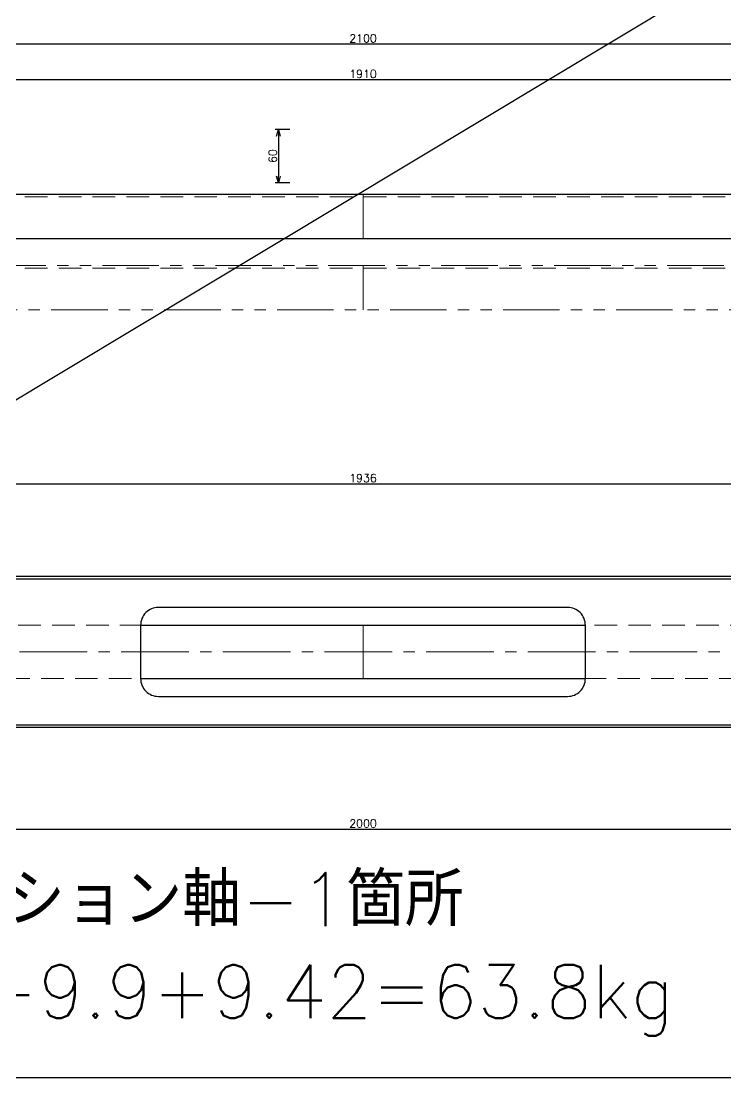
# Model space of a CAD drawing. Header units: millimetres. Extents: x -8731 to 85711, y -14522 to 31379.
# Drawn here: x 34850 to 35642, y -5854 to -4666 of the extents above; entities that cross this region are included whole.
import ezdxf

# ---------------------------------------------------------------- set-up
doc = ezdxf.new("R2010")
doc.units = ezdxf.units.MM
doc.header["$LTSCALE"] = 4
doc.header["$PDMODE"] = 99
doc.header["$PDSIZE"] = 1
for name, pattern in [('CENTER2', [28.575, 19.05, -3.175, 3.175, -3.175]), ('HIDDEN', [9.525, 6.35, -3.175]), ('PHANTOM2', [31.75, 15.875, -3.175, 3.175, -3.175, 3.175, -3.175])]:
    doc.linetypes.add(name, pattern=pattern)
for name, color, linetype, lineweight in [('04_HIDDEN', 2, 'HIDDEN', 13), ('05_CENTER', 4, 'CENTER2', 13), ('06_PHANTOM', 2, 'PHANTOM2', 13), ('08_DIM', 3, 'Continuous', 13)]:
    doc.layers.add(name, color=color, linetype=linetype, lineweight=lineweight)
doc.layers.add('10_DRAFT', color=8, linetype='Continuous', lineweight=0, plot=False)
doc.styles.add('KSS_TXT', font='txt.shx', dxfattribs={"bigfont": 'extfont2.shx'})
doc.dimstyles.new('KSS_DIM', dxfattribs={"dimscale": 3, "dimtxt": 3, "dimasz": 2.5, "dimexe": 1.25, "dimexo": 0.625, "dimtad": 1, "dimdsep": 46, "dimtxsty": 'KSS_TXT', "dimblk": 'OPEN30', "dimcen": 0, "dimazin": 2, "dimtfac": 0.75, "dimtmove": 0, "dimatfit": 3, "dimldrblk": 'OPEN30', "dimfxl": 1, "dimtolj": 1, "dimarcsym": 0})

# ---------------------------------------------------------------- blocks, each defined once
blk = doc.blocks.new('_Open30')
at = {"color": 0, "linetype": 'ByBlock', "lineweight": -2}
for p, q in [((-1, 0.27), (0, 0)), ((0, 0), (-1, -0.27)), ((0, 0), (-1, 0))]:
    blk.add_line(p, q, dxfattribs=at)
blk = doc.blocks.new('*D1494')
at = {"layer": '08_DIM', "color": 0, "lineweight": -2, "transparency": 16777216}
for p, q in [((34266.4, -5124.4), (34266.4, -5190.1)), ((36202.4, -5124.4), (36202.4, -5190.1)), ((34273.9, -5186.4), (36194.9, -5186.4))]:
    blk.add_line(p, q, dxfattribs=at)
at = {"layer": 'Defpoints', "color": 0, "transparency": 16777216}
for p in [(34266.4, -5122.6), (36202.4, -5122.6), (36202.4, -5186.4)]:
    blk.add_point(p, dxfattribs=at)
at = {"layer": '08_DIM', "color": 0, "lineweight": -2, "transparency": 16777216, "xscale": 7.5, "yscale": 7.5, "zscale": 7.5, "rotation": 180}
blk.add_blockref('_Open30', (34266.4, -5186.4), dxfattribs=at)
at = {"layer": '08_DIM', "color": 0, "lineweight": -2, "transparency": 16777216, "xscale": 7.5, "yscale": 7.5, "zscale": 7.5}
blk.add_blockref('_Open30', (36202.4, -5186.4), dxfattribs=at)
at = {"layer": '08_DIM', "color": 0, "transparency": 16777216, "insert": (35234.4, -5180), "char_height": 9, "attachment_point": 5, "style": 'KSS_TXT'}
blk.add_mtext('\\A1;1936', dxfattribs=at)
blk = doc.blocks.new('*D1495')
at = {"layer": '08_DIM', "color": 0, "lineweight": -2, "transparency": 16777216}
for p, q in [((34184.4, -4773.3), (34184.4, -4688.1)), ((36276.9, -4691.9), (34191.9, -4691.9)), ((36284.4, -4772.5), (36284.4, -4688.1))]:
    blk.add_line(p, q, dxfattribs=at)
at = {"layer": 'Defpoints', "color": 0, "transparency": 16777216}
for p in [(34184.4, -4691.9), (34184.4, -4775.1), (36284.4, -4774.3)]:
    blk.add_point(p, dxfattribs=at)
at = {"layer": '08_DIM', "color": 0, "lineweight": -2, "transparency": 16777216, "xscale": 7.5, "yscale": 7.5, "zscale": 7.5, "rotation": 180}
blk.add_blockref('_Open30', (34184.4, -4691.9), dxfattribs=at)
at = {"layer": '08_DIM', "color": 0, "lineweight": -2, "transparency": 16777216, "xscale": 7.5, "yscale": 7.5, "zscale": 7.5}
blk.add_blockref('_Open30', (36284.4, -4691.9), dxfattribs=at)
at = {"layer": '08_DIM', "color": 0, "transparency": 16777216, "insert": (35234.4, -4685.5), "char_height": 9, "attachment_point": 5, "style": 'KSS_TXT'}
blk.add_mtext('\\A1;2100', dxfattribs=at)
blk = doc.blocks.new('*D1496')
at = {"layer": '08_DIM', "color": 0, "lineweight": -2, "transparency": 16777216}
for p, q in [((34279.4, -4777), (34279.4, -4728.1)), ((36189.4, -4777), (36189.4, -4728.1)), ((34286.9, -4731.9), (36181.9, -4731.9))]:
    blk.add_line(p, q, dxfattribs=at)
at = {"layer": 'Defpoints', "color": 0, "transparency": 16777216}
for p in [(36189.4, -4731.9), (34279.4, -4778.9), (36189.4, -4778.9)]:
    blk.add_point(p, dxfattribs=at)
at = {"layer": '08_DIM', "color": 0, "lineweight": -2, "transparency": 16777216, "xscale": 7.5, "yscale": 7.5, "zscale": 7.5, "rotation": 180}
blk.add_blockref('_Open30', (34279.4, -4731.9), dxfattribs=at)
at = {"layer": '08_DIM', "color": 0, "lineweight": -2, "transparency": 16777216, "xscale": 7.5, "yscale": 7.5, "zscale": 7.5}
blk.add_blockref('_Open30', (36189.4, -4731.9), dxfattribs=at)
at = {"layer": '08_DIM', "color": 0, "transparency": 16777216, "insert": (35234.4, -4725.5), "char_height": 9, "attachment_point": 5, "style": 'KSS_TXT'}
blk.add_mtext('\\A1;1910', dxfattribs=at)
blk = doc.blocks.new('A$C08BD3208_1_1')
at = {"color": 0}
for points in [[(-959, 30), (959, 30)], [(959, -30), (-959, -30)]]:
    blk.add_lwpolyline(points, dxfattribs=at)
at = {"layer": '05_CENTER'}
blk.add_line((1061.5, 0), (-1061.5, 0), dxfattribs=at)
at = {"layer": '10_DRAFT'}
blk.add_line((0, 30), (0, -30), dxfattribs=at)
blk = doc.blocks.new('A$C18077F98_1_1_1')
blk.add_blockref('A$C08BD3208_1_1', (1050, -60.5))
blk = doc.blocks.new('A$C6CE94B02_1_1_1')
at = {"color": 0}
for p, q in [((-1000, 82), (1000, 82)), ((-1000, -82), (1000, -82))]:
    blk.add_line(p, q, dxfattribs=at)
for points in [[(-1000, 85), (1000, 85)], [(1000, -85), (-1000, -85)]]:
    blk.add_lwpolyline(points, dxfattribs=at)
blk.add_lwpolyline([(-230, -50), (230, -50, 0.414214), (250, -30), (250, 30, 0.414214), (230, 50), (-230, 50, 0.414214), (-250, 30), (-250, -30, 0.414214)], format="xyb", close=True, dxfattribs=at)
at = {"layer": '10_DRAFT'}
for p, q in [((0, -16.2), (0, 16.2)), ((16.2, 0), (-16.2, 0))]:
    blk.add_line(p, q, dxfattribs=at)
blk = doc.blocks.new('A$C293536BD_1_1_1')
at = {"color": 0}
for p, q in [((0, -1055), (0, 1055)), ((50, 983), (50, -983))]:
    blk.add_line(p, q, dxfattribs=at)
at = {"layer": '04_HIDDEN'}
blk.add_line((3, 1055), (3, -1055), dxfattribs=at)
at = {"layer": '10_DRAFT'}
blk.add_line((50, 0), (0, 0), dxfattribs=at)
blk = doc.blocks.new('A$C15BB09A1_1_1_1')
blk.add_blockref('A$C293536BD_1_1_1', (-3, 979))
blk = doc.blocks.new('*D2997')
at = {"layer": '08_DIM', "color": 0, "lineweight": -2, "transparency": 16777216}
for p, q in [((35152.1, -4787.9), (35135.6, -4787.9)), ((35139.3, -4795.4), (35139.3, -4840.4)), ((35152.1, -4847.9), (35135.6, -4847.9))]:
    blk.add_line(p, q, dxfattribs=at)
at = {"layer": 'Defpoints', "color": 0, "transparency": 16777216}
for p in [(35153.9, -4787.9), (35139.3, -4847.9), (35153.9, -4847.9)]:
    blk.add_point(p, dxfattribs=at)
at = {"layer": '08_DIM', "color": 0, "lineweight": -2, "transparency": 16777216, "xscale": 7.5, "yscale": 7.5, "zscale": 7.5}
for p, rotation in [((35139.3, -4787.9), 90), ((35139.3, -4847.9), 270)]:
    blk.add_blockref('_Open30', p, dxfattribs=dict(at, rotation=rotation))
at = {"layer": '08_DIM', "color": 0, "transparency": 16777216, "insert": (35132.9, -4817.9), "char_height": 9, "attachment_point": 5, "rotation": 90, "style": 'KSS_TXT'}
blk.add_mtext('\\A1;60', dxfattribs=at)
blk = doc.blocks.new('*D2998')
at = {"layer": '08_DIM', "color": 0, "lineweight": -2, "transparency": 16777216}
for p, q in [((34234.4, -5564.7), (34234.4, -5578.4)), ((36234.4, -5564.7), (36234.4, -5578.4)), ((34241.9, -5574.6), (36226.9, -5574.6))]:
    blk.add_line(p, q, dxfattribs=at)
at = {"layer": 'Defpoints', "color": 0, "transparency": 16777216}
for p in [(34234.4, -5562.8), (36234.4, -5562.8), (36234.4, -5574.6)]:
    blk.add_point(p, dxfattribs=at)
at = {"layer": '08_DIM', "color": 0, "lineweight": -2, "transparency": 16777216, "xscale": 7.5, "yscale": 7.5, "zscale": 7.5, "rotation": 180}
blk.add_blockref('_Open30', (34234.4, -5574.6), dxfattribs=at)
at = {"layer": '08_DIM', "color": 0, "lineweight": -2, "transparency": 16777216, "xscale": 7.5, "yscale": 7.5, "zscale": 7.5}
blk.add_blockref('_Open30', (36234.4, -5574.6), dxfattribs=at)
at = {"layer": '08_DIM', "color": 0, "transparency": 16777216, "insert": (35234.4, -5568.3), "char_height": 9, "attachment_point": 5, "style": 'KSS_TXT'}
blk.add_mtext('\\A1;2000', dxfattribs=at)

msp = doc.modelspace()

# ---------------------------------------------------------------- linework, layer by layer
at = {"color": 3}
msp.add_line((36442.72625, -4131.11018), (33576.62188, -5854.36564), dxfattribs=at)
for p, q in [((34984.38011, -5345.41655), (35484.38011, -5345.41655)), ((34984.38011, -5405.41654), (35484.38011, -5405.41654))]:
    msp.add_line(p, q)
msp.add_lwpolyline([(33576.62188, -4131.11018), (36442.72625, -4131.11018), (36442.72625, -5854.36564), (33576.62188, -5854.36564)], close=True)

# ---------------------------------------------------------------- block references
at = {"rotation": 270}
msp.add_blockref('A$C15BB09A1_1_1_1', (34255.38008, -4863.75547), dxfattribs=at)
msp.add_blockref('A$C6CE94B02_1_1_1', (35234.38011, -5375.41654))
at = {"layer": '04_HIDDEN'}
msp.add_blockref('A$C18077F98_1_1_1', (34184.38011, -5314.91654), dxfattribs=at)
at = {"layer": '06_PHANTOM', "rotation": 270}
msp.add_blockref('A$C15BB09A1_1_1_1', (34255.38008, -4943.75547), dxfattribs=at)

# ---------------------------------------------------------------- texts
at = {"layer": '08_DIM', "style": 'KSS_TXT'}
msp.add_text('テンション軸-1箇所', height=60, dxfattribs=at).set_placement((34701.21997, -5683.6643))
at = {"layer": '08_DIM', "color": 6, "style": 'KSS_TXT'}
msp.add_text('44.5+9.9+9.42=63.8kg', height=60, dxfattribs=at).set_placement((34622.36357, -5787.21548))

# ---------------------------------------------------------------- dimensions: what is measured, and where the dimension line sits
at = {"layer": '08_DIM'}
for base, p1, p2, picture, middle in [((34184.38011, -4691.88669), (36284.38011, -4774.33451), (34184.38011, -4775.14597), '*D1495', (35234.38011, -4685.51169)), ((36189.38011, -4731.89284), (34279.38011, -4778.85547), (36189.38011, -4778.85547), '*D1496', (35234.38011, -4725.51784)), ((36202.38011, -5186.39748), (34266.38011, -5122.56195), (36202.38011, -5122.56195), '*D1494', (35234.38011, -5180.02248)), ((36234.38011, -5574.64568), (34234.38011, -5562.8465), (36234.38011, -5562.8465), '*D2998', (35234.38011, -5568.27068))]:
    dim = msp.add_linear_dim(base=base, p1=p1, p2=p2, dimstyle='KSS_DIM', override={"dimscale": 3, "dimarcsym": 1}, dxfattribs=at)
    dim.commit()
    dim.dimension.update_dxf_attribs({"geometry": picture, "text_midpoint": middle})
dim = msp.add_linear_dim(base=(35139.30238, -4847.85547), p1=(35153.92579, -4787.85547), p2=(35153.92579, -4847.85547), angle=90, dimstyle='KSS_DIM', override={"dimscale": 3}, dxfattribs=at)
dim.commit()
dim.dimension.update_dxf_attribs({"geometry": '*D2997', "text_midpoint": (35132.92738, -4817.85547)})

doc.saveas('drawing.dxf')
